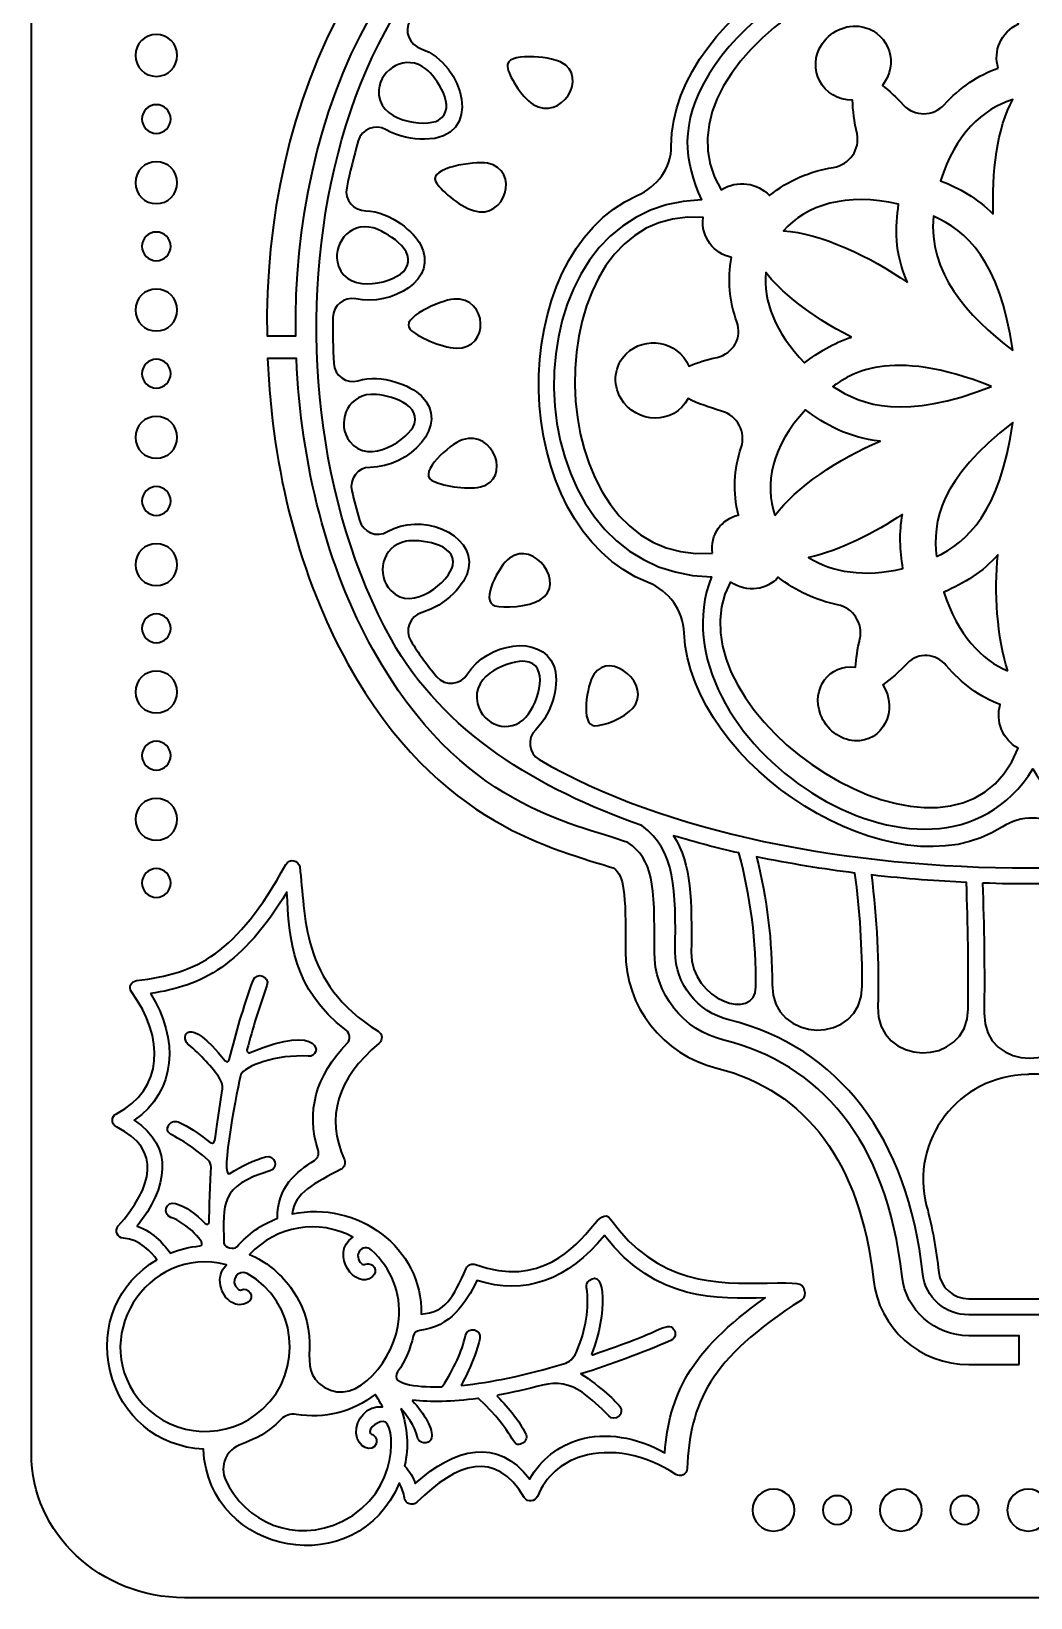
# Model space of a CAD drawing. Header units: inches. Extents: x 15.06 to 21.06, y -13.03 to -8.53.
# Drawn here: x 15.056 to 16.787, y -13.028 to -10.314 of the extents above; entities that cross this region are included whole.
import ezdxf

# ---------------------------------------------------------------- set-up
doc = ezdxf.new("R2010")
doc.units = ezdxf.units.IN
doc.header["$MEASUREMENT"] = 0
doc.layers.add('_U+0421_U+043B_U+043E_U+0439 1', color=7, linetype='Continuous')

# ---------------------------------------------------------------- blocks, each defined once
blk = doc.blocks.new('block 6')
at = {"layer": '_U+0421_U+043B_U+043E_U+0439 1', "color": 7, "lineweight": 35, "true_color": 0xffffff}
for points, knots in [([(15.1922, -12.6351), (15.2111, -12.7136), (15.2742, -12.7663), (15.3535, -12.7706), (15.3632, -12.9563), (15.6207, -13.0025), (15.6928, -12.8294), (15.6977, -12.8377), (15.7008, -12.8462), (15.7018, -12.8549), (15.7031, -12.8654), (15.716, -12.8698), (15.7235, -12.8624), (15.7919, -12.794), (15.8598, -12.7701), (15.9094, -12.854), (15.9155, -12.8638), (15.9283, -12.8614), (15.9321, -12.8525), (15.9468, -12.8178), (15.9735, -12.7937), (16.0093, -12.7829), (16.0585, -12.7679), (16.1193, -12.7797), (16.1718, -12.8142), (16.1718, -12.8142), (16.1718, -12.8142), (16.1718, -12.8142), (16.18, -12.8196), (16.191, -12.814), (16.1915, -12.8042), (16.1968, -12.691), (16.2288, -12.6148), (16.3895, -12.5121), (16.3951, -12.5086), (16.396, -12.5009), (16.3945, -12.4949), (16.391, -12.481), (16.3848, -12.482), (16.3299, -12.4828), (16.2452, -12.4843), (16.1396, -12.486), (16.0587, -12.3717), (16.0498, -12.3583), (16.0381, -12.3718), (16.0277, -12.3842), (15.9984, -12.4191), (15.9373, -12.4917), (15.8249, -12.4505), (15.8186, -12.4482), (15.8116, -12.4511), (15.8088, -12.4572), (15.7859, -12.5083), (15.7726, -12.534), (15.731, -12.5364), (15.7337, -12.4216), (15.6196, -12.3386), (15.5075, -12.3629), (15.5104, -12.3268), (15.5471, -12.3091), (15.5921, -12.2853), (15.598, -12.2822), (15.6005, -12.275), (15.5978, -12.2689), (15.5651, -12.1951), (15.5848, -12.129), (15.658, -12.0671), (15.6647, -12.0614), (15.6637, -12.051), (15.6564, -12.0465), (15.52, -11.9624), (15.5314, -11.843), (15.5204, -11.7617), (15.5187, -11.7495), (15.5024, -11.7466), (15.4965, -11.7573), (15.4111, -11.9124), (15.3424, -11.9468), (15.2379, -11.9585), (15.2334, -11.959), (15.2295, -11.962), (15.2276, -11.9662), (15.2261, -11.9698), (15.2265, -11.9741), (15.2288, -11.9783), (15.2875, -12.0565), (15.2846, -12.1481), (15.2029, -12.1892), (15.1936, -12.1939), (15.1936, -12.2073), (15.2029, -12.212), (15.283, -12.2523), (15.2655, -12.3161), (15.2062, -12.3838), (15.1993, -12.3917), (15.2043, -12.4044), (15.2151, -12.405), (15.2436, -12.4066), (15.2643, -12.43), (15.2732, -12.4423), (15.2052, -12.4824), (15.1734, -12.5574), (15.1922, -12.6351)], [0, 0, 0, 0, 1, 1, 1, 2, 2, 2, 3, 3, 3, 4, 4, 4, 5, 5, 5, 6, 6, 6, 7, 7, 7, 8, 8, 8, 9, 9, 9, 10, 10, 10, 11, 11, 11, 12, 12, 12, 13, 13, 13, 14, 14, 14, 15, 15, 15, 16, 16, 16, 17, 17, 17, 18, 18, 18, 19, 19, 19, 20, 20, 20, 21, 21, 21, 22, 22, 22, 23, 23, 23, 24, 24, 24, 25, 25, 25, 26, 26, 26, 27, 27, 27, 28, 28, 28, 29, 29, 29, 30, 30, 30, 31, 31, 31, 32, 32, 32, 33, 33, 33, 34, 34, 34, 34]), ([(15.2618, -11.9811), (15.3517, -11.9676), (15.4208, -11.9322), (15.4983, -11.8052), (15.5023, -11.8874), (15.5074, -11.973), (15.6009, -12.0446), (15.6078, -12.0499), (15.6091, -12.0605), (15.6027, -12.0671), (15.5481, -12.1238), (15.5311, -12.1862), (15.5522, -12.2526), (15.5544, -12.2594), (15.5518, -12.2668), (15.5458, -12.2704), (15.5152, -12.289), (15.4805, -12.3171), (15.4821, -12.3704), (15.4546, -12.3808), (15.4309, -12.3975), (15.4115, -12.42), (15.4075, -12.4246), (15.3895, -12.4221), (15.3892, -12.4133), (15.3872, -12.345), (15.3831, -12.314), (15.4687, -12.2884), (15.4845, -12.2837), (15.4778, -12.2592), (15.4614, -12.264), (15.4408, -12.2701), (15.4204, -12.2796), (15.3992, -12.293), (15.3806, -12.305), (15.4145, -12.1353), (15.4186, -12.1216), (15.4228, -12.1076), (15.4816, -12.0853), (15.5348, -12.0898), (15.5614, -12.0915), (15.5602, -12.0293), (15.4348, -12.0833), (15.4325, -12.0843), (15.4308, -12.0831), (15.4303, -12.0827), (15.4298, -12.0822), (15.4285, -12.0809), (15.4291, -12.0787), (15.4388, -12.0415), (15.4505, -12.0039), (15.4636, -11.967), (15.4692, -11.9514), (15.4454, -11.9423), (15.4396, -11.9584), (15.423, -12.0049), (15.4096, -12.0499), (15.3984, -12.0961), (15.3976, -12.0995), (15.3932, -12.1004), (15.3911, -12.0976), (15.3258, -12.0142), (15.3129, -12.0568), (15.3268, -12.0686), (15.35, -12.088), (15.3686, -12.1082), (15.3821, -12.1287), (15.3861, -12.1347), (15.3873, -12.1421), (15.3861, -12.1491), (15.3635, -12.2848), (15.3901, -12.2389), (15.3097, -12.2036), (15.3032, -12.2008), (15.2957, -12.2037), (15.2929, -12.2101), (15.2845, -12.2293), (15.3081, -12.221), (15.3616, -12.2696), (15.3651, -12.2727), (15.367, -12.2772), (15.3668, -12.2819), (15.366, -12.3024), (15.3637, -12.3602), (15.3635, -12.3771), (15.3635, -12.3807), (15.3591, -12.3823), (15.3567, -12.3796), (15.341, -12.3625), (15.3232, -12.3504), (15.305, -12.3447), (15.2891, -12.3396), (15.2812, -12.3639), (15.2974, -12.369), (15.3222, -12.3768), (15.3638, -12.4169), (15.3475, -12.4184), (15.3298, -12.4199), (15.3126, -12.4241), (15.2963, -12.4308), (15.2882, -12.419), (15.2684, -12.3945), (15.2391, -12.3841), (15.291, -12.3176), (15.3043, -12.2475), (15.2339, -12.2005), (15.3068, -12.1506), (15.3116, -12.0594), (15.2618, -11.9811)], [0, 0, 0, 0, 1, 1, 1, 2, 2, 2, 3, 3, 3, 4, 4, 4, 5, 5, 5, 6, 6, 6, 7, 7, 7, 8, 8, 8, 9, 9, 9, 10, 10, 10, 11, 11, 11, 12, 12, 12, 13, 13, 13, 14, 14, 14, 15, 15, 15, 16, 16, 16, 17, 17, 17, 18, 18, 18, 19, 19, 19, 20, 20, 20, 21, 21, 21, 22, 22, 22, 23, 23, 23, 24, 24, 24, 25, 25, 25, 26, 26, 26, 27, 27, 27, 28, 28, 28, 29, 29, 29, 30, 30, 30, 31, 31, 31, 32, 32, 32, 33, 33, 33, 34, 34, 34, 35, 35, 35, 36, 36, 36, 36]), ([(15.6447, -12.4256), (15.6794, -12.4573), (15.6963, -12.4998), (15.6922, -12.5454), (15.6861, -12.6128), (15.62, -12.6986), (15.563, -12.6631), (15.508, -12.6289), (15.5685, -12.5774), (15.5045, -12.4899), (15.4852, -12.4639), (15.4615, -12.4452), (15.4337, -12.433), (15.48, -12.3834), (15.5529, -12.3712), (15.6126, -12.4029), (15.5707, -12.4326), (15.6176, -12.4965), (15.6466, -12.4715), (15.6515, -12.4673), (15.6527, -12.4611), (15.6497, -12.4557), (15.6462, -12.4496), (15.6385, -12.4475), (15.6324, -12.4508), (15.6313, -12.4515), (15.6296, -12.4504), (15.6287, -12.4497), (15.6108, -12.4358), (15.6291, -12.4114), (15.6447, -12.4256)], [0, 0, 0, 0, 1, 1, 1, 2, 2, 2, 3, 3, 3, 4, 4, 4, 5, 5, 5, 6, 6, 6, 7, 7, 7, 8, 8, 8, 9, 9, 9, 10, 10, 10, 10]), ([(15.6957, -12.7003), (15.7055, -12.7117), (15.7194, -12.7289), (15.7244, -12.7499), (15.726, -12.7568), (15.7329, -12.761), (15.7397, -12.7594), (15.7442, -12.7583), (15.7473, -12.7554), (15.7486, -12.751), (15.753, -12.7367), (15.7355, -12.7078), (15.7159, -12.6866), (15.7159, -12.6866), (15.7164, -12.6853), (15.7164, -12.6853), (15.7468, -12.6895), (15.7846, -12.6886), (15.8289, -12.6825), (15.8293, -12.6825), (15.8298, -12.6825), (15.8301, -12.6828), (15.8963, -12.7432), (15.8859, -12.7708), (15.9061, -12.7602), (15.9126, -12.7569), (15.9149, -12.7495), (15.9116, -12.7431), (15.9006, -12.7219), (15.8847, -12.701), (15.8629, -12.679), (15.8625, -12.6787), (15.8624, -12.6782), (15.8626, -12.6778), (15.8627, -12.6774), (15.863, -12.677), (15.8637, -12.6768), (15.888, -12.6724), (15.9141, -12.6665), (15.9411, -12.6595), (15.9649, -12.6532), (15.9898, -12.6578), (16.0095, -12.672), (16.0249, -12.6832), (16.0405, -12.6969), (16.0556, -12.7128), (16.0666, -12.7243), (16.0844, -12.7092), (16.0751, -12.6965), (16.0701, -12.6897), (16.0409, -12.661), (16.0076, -12.6402), (16.0596, -12.6239), (16.1132, -12.6039), (16.1634, -12.5821), (16.1709, -12.5789), (16.1734, -12.5695), (16.1686, -12.5629), (16.1624, -12.5545), (16.1559, -12.5572), (16.1367, -12.5656), (16.1195, -12.5731), (16.0874, -12.587), (16.028, -12.6068), (16.0272, -12.607), (16.0267, -12.6066), (16.0265, -12.6064), (16.0261, -12.606), (16.026, -12.6055), (16.0262, -12.605), (16.0535, -12.5366), (16.0509, -12.455), (16.0216, -12.4784), (16.0181, -12.4812), (16.0165, -12.4855), (16.0172, -12.4901), (16.0226, -12.526), (16.0167, -12.5631), (15.9992, -12.6036), (15.9952, -12.6129), (15.9873, -12.6199), (15.9776, -12.6227), (15.9123, -12.6421), (15.8513, -12.655), (15.8013, -12.66), (15.8006, -12.66), (15.8003, -12.6597), (15.8, -12.6594), (15.8, -12.6594), (15.8235, -12.6186), (15.8325, -12.5791), (15.8363, -12.5629), (15.8115, -12.5568), (15.8077, -12.5734), (15.8012, -12.6016), (15.7882, -12.6304), (15.7678, -12.6615), (15.7675, -12.662), (15.7669, -12.6623), (15.7663, -12.6623), (15.7365, -12.6632), (15.673, -12.6609), (15.6901, -12.6364), (15.703, -12.6178), (15.7121, -12.597), (15.7171, -12.5746), (15.7183, -12.5693), (15.7227, -12.5654), (15.7283, -12.5648), (15.7813, -12.5588), (15.8082, -12.5183), (15.8272, -12.4782), (15.9106, -12.5044), (15.9848, -12.4782), (16.0481, -12.4002), (16.1386, -12.5164), (16.2442, -12.5094), (16.3269, -12.5085), (16.194, -12.6012), (16.1608, -12.6784), (16.1527, -12.7768), (16.1027, -12.749), (16.0506, -12.7408), (16.0051, -12.7538), (15.9685, -12.7643), (15.9387, -12.7878), (15.9188, -12.8222), (15.8634, -12.7491), (15.7893, -12.768), (15.7206, -12.8299), (15.7174, -12.8196), (15.7108, -12.8092), (15.7021, -12.7994), (15.7096, -12.7666), (15.7074, -12.7322), (15.6957, -12.7003)], [0, 0, 0, 0, 1, 1, 1, 2, 2, 2, 3, 3, 3, 4, 4, 4, 5, 5, 5, 6, 6, 6, 7, 7, 7, 8, 8, 8, 9, 9, 9, 10, 10, 10, 11, 11, 11, 12, 12, 12, 13, 13, 13, 14, 14, 14, 15, 15, 15, 16, 16, 16, 17, 17, 17, 18, 18, 18, 19, 19, 19, 20, 20, 20, 21, 21, 21, 22, 22, 22, 23, 23, 23, 24, 24, 24, 25, 25, 25, 26, 26, 26, 27, 27, 27, 28, 28, 28, 29, 29, 29, 30, 30, 30, 31, 31, 31, 32, 32, 32, 33, 33, 33, 34, 34, 34, 35, 35, 35, 36, 36, 36, 37, 37, 37, 38, 38, 38, 39, 39, 39, 40, 40, 40, 41, 41, 41, 42, 42, 42, 43, 43, 43, 44, 44, 44, 45, 45, 45, 45]), ([(15.4561, -12.7011), (15.3966, -12.7558), (15.3037, -12.752), (15.2489, -12.6925), (15.1488, -12.5837), (15.2557, -12.4142), (15.3937, -12.4513), (15.3729, -12.471), (15.3831, -12.5044), (15.4025, -12.516), (15.4114, -12.5213), (15.4212, -12.5215), (15.43, -12.5166), (15.4444, -12.5084), (15.4322, -12.4866), (15.4177, -12.4947), (15.4167, -12.4953), (15.415, -12.4943), (15.4142, -12.4936), (15.3969, -12.4802), (15.4142, -12.4573), (15.4297, -12.4662), (15.5158, -12.5152), (15.5288, -12.6342), (15.4561, -12.7011)], [0, 0, 0, 0, 1, 1, 1, 2, 2, 2, 3, 3, 3, 4, 4, 4, 5, 5, 5, 6, 6, 6, 7, 7, 7, 8, 8, 8, 8]), ([(15.5944, -12.8955), (15.5122, -12.9361), (15.4248, -12.8959), (15.392, -12.8237), (15.3867, -12.8121), (15.3866, -12.7986), (15.3918, -12.7868), (15.407, -12.7521), (15.4384, -12.7694), (15.488, -12.7189), (15.4948, -12.7119), (15.5046, -12.7087), (15.5143, -12.7103), (15.5629, -12.7184), (15.6125, -12.7059), (15.6512, -12.6757), (15.656, -12.6826), (15.6602, -12.6898), (15.6638, -12.6973), (15.6376, -12.6939), (15.6169, -12.7183), (15.6182, -12.7426), (15.6196, -12.768), (15.647, -12.7776), (15.6529, -12.761), (15.6552, -12.7544), (15.6517, -12.7471), (15.6452, -12.7448), (15.6341, -12.7408), (15.6524, -12.7223), (15.6649, -12.7223), (15.6865, -12.7223), (15.6969, -12.8449), (15.5944, -12.8955)], [0, 0, 0, 0, 1, 1, 1, 2, 2, 2, 3, 3, 3, 4, 4, 4, 5, 5, 5, 6, 6, 6, 7, 7, 7, 8, 8, 8, 9, 9, 9, 10, 10, 10, 11, 11, 11, 11])]:
    blk.add_open_spline(points, degree=3, knots=knots, dxfattribs=at)
blk = doc.blocks.new('block 5')
at = {"layer": '_U+0421_U+043B_U+043E_U+0439 1'}
blk.add_blockref('block 6', (0, 0), dxfattribs=at)
blk = doc.blocks.new('block 8')
at = {"layer": '_U+0421_U+043B_U+043E_U+0439 1', "color": 7, "lineweight": 35, "true_color": 0xffffff}
for points in [[(16.3048, -12.876), (16.3048, -12.8559), (16.3211, -12.8397), (16.3411, -12.8397), (16.3612, -12.8397), (16.3775, -12.8559), (16.3775, -12.876), (16.3775, -12.896), (16.3612, -12.9123), (16.3411, -12.9123), (16.3211, -12.9123), (16.3048, -12.896), (16.3048, -12.876)], [(16.4265, -12.876), (16.4265, -12.8622), (16.4377, -12.8511), (16.4515, -12.8511), (16.4652, -12.8511), (16.4764, -12.8622), (16.4764, -12.876), (16.4764, -12.8897), (16.4652, -12.9009), (16.4515, -12.9009), (16.4377, -12.9009), (16.4265, -12.8897), (16.4265, -12.876)], [(16.5254, -12.876), (16.5254, -12.8559), (16.5417, -12.8397), (16.5618, -12.8397), (16.5818, -12.8397), (16.5981, -12.8559), (16.5981, -12.876), (16.5981, -12.896), (16.5818, -12.9123), (16.5618, -12.9123), (16.5417, -12.9123), (16.5254, -12.896), (16.5254, -12.876)], [(16.6471, -12.876), (16.6471, -12.8622), (16.6583, -12.8511), (16.6721, -12.8511), (16.6858, -12.8511), (16.697, -12.8622), (16.697, -12.876), (16.697, -12.8897), (16.6858, -12.9009), (16.6721, -12.9009), (16.6583, -12.9009), (16.6471, -12.8897), (16.6471, -12.876)], [(16.746, -12.876), (16.746, -12.8559), (16.7623, -12.8397), (16.7824, -12.8397), (16.8024, -12.8397), (16.8187, -12.8559), (16.8187, -12.876), (16.8187, -12.896), (16.8024, -12.9123), (16.7824, -12.9123), (16.7623, -12.9123), (16.746, -12.896), (16.746, -12.876)], [(16.8678, -12.876), (16.8678, -12.8622), (16.8789, -12.8511), (16.8927, -12.8511), (16.9064, -12.8511), (16.9176, -12.8622), (16.9176, -12.876), (16.9176, -12.8897), (16.9064, -12.9009), (16.8927, -12.9009), (16.8789, -12.9009), (16.8678, -12.8897), (16.8678, -12.876)], [(16.9667, -12.876), (16.9667, -12.8559), (16.9829, -12.8397), (17.003, -12.8397), (17.023, -12.8397), (17.0393, -12.8559), (17.0393, -12.876), (17.0393, -12.896), (17.023, -12.9123), (17.003, -12.9123), (16.9829, -12.9123), (16.9667, -12.896), (16.9667, -12.876)], [(17.0884, -12.876), (17.0884, -12.8622), (17.0995, -12.8511), (17.1133, -12.8511), (17.127, -12.8511), (17.1382, -12.8622), (17.1382, -12.876), (17.1382, -12.8897), (17.127, -12.9009), (17.1133, -12.9009), (17.0995, -12.9009), (17.0884, -12.8897), (17.0884, -12.876)], [(17.1873, -12.876), (17.1873, -12.8559), (17.2035, -12.8397), (17.2236, -12.8397), (17.2436, -12.8397), (17.2599, -12.8559), (17.2599, -12.876), (17.2599, -12.896), (17.2436, -12.9123), (17.2236, -12.9123), (17.2035, -12.9123), (17.1873, -12.896), (17.1873, -12.876)]]:
    blk.add_open_spline(points, degree=3, knots=[0, 0, 0, 0, 1, 1, 1, 2, 2, 2, 3, 3, 3, 4, 4, 4, 4], dxfattribs=at)

msp = doc.modelspace()

# ---------------------------------------------------------------- linework, layer by layer
at = {"layer": '_U+0421_U+043B_U+043E_U+0439 1', "color": 240, "lineweight": 35, "true_color": 0xed1c24}
for points, knots in [([(20.7901, -8.5278), (20.7901, -8.5278), (15.3208, -8.5278), (15.3208, -8.5278), (15.1743, -8.5278), (15.0556, -8.6393), (15.0556, -8.7769), (15.0556, -8.7769), (15.0556, -12.7785), (15.0556, -12.7785), (15.0556, -12.9161), (15.1743, -13.0278), (15.3208, -13.0278), (15.3208, -13.0278), (20.7901, -13.0278), (20.7901, -13.0278), (20.9367, -13.0278), (21.0556, -12.9161), (21.0556, -12.7785), (21.0556, -12.7785), (21.0556, -8.7769), (21.0556, -8.7769), (21.0556, -8.6393), (20.9367, -8.5278), (20.7901, -8.5278)], [0, 0, 0, 0, 1, 1, 1, 2, 2, 2, 3, 3, 3, 4, 4, 4, 5, 5, 5, 6, 6, 6, 7, 7, 7, 8, 8, 8, 8]), ([(16.0475, -9.9243), (16.0896, -9.9166), (16.0837, -9.8529), (16.0837, -9.82), (16.0837, -9.7172), (16.1537, -9.6265), (16.2539, -9.5994), (16.4838, -9.5363), (16.4993, -9.3613), (16.5159, -9.1761), (16.5303, -9.0123), (16.547, -8.8269), (16.7668, -8.8119), (16.7668, -8.8119), (16.7668, -8.862), (16.7668, -8.862), (16.3942, -8.8916), (16.7613, -9.5122), (16.267, -9.6476), (16.1888, -9.6688), (16.1337, -9.7388), (16.1337, -9.82), (16.1337, -9.848), (16.1439, -9.9576), (16.0566, -9.9734), (15.6806, -10.0416), (15.5057, -10.464), (15.5139, -10.8413), (15.5139, -10.8413), (15.4639, -10.8413), (15.4639, -10.8413), (15.4554, -10.4453), (15.642, -9.9979), (16.0475, -9.9243)], [0, 0, 0, 0, 1, 1, 1, 2, 2, 2, 3, 3, 3, 4, 4, 4, 5, 5, 5, 6, 6, 6, 7, 7, 7, 8, 8, 8, 9, 9, 9, 10, 10, 10, 11, 11, 11, 11]), ([(16.7303, -10.3775), (16.6955, -10.3897), (16.6637, -10.4116), (16.6368, -10.441), (16.6177, -10.462), (16.5854, -10.4618), (16.5663, -10.4416), (16.5542, -10.4287), (16.5415, -10.4165), (16.5297, -10.4076), (16.5594, -10.3703), (16.5418, -10.3191), (16.499, -10.3071), (16.4723, -10.2996), (16.4421, -10.3113), (16.4259, -10.335), (16.3964, -10.3779), (16.4255, -10.434), (16.4781, -10.433), (16.4783, -10.4503), (16.4813, -10.4712), (16.4858, -10.4916), (16.4917, -10.5185), (16.473, -10.5448), (16.4448, -10.5496), (16.4041, -10.5565), (16.3661, -10.5722), (16.3342, -10.5985), (16.3132, -10.5763), (16.2791, -10.5708), (16.2504, -10.5885), (16.1065, -10.3552), (16.6559, -10.0391), (16.7657, -10.3012), (16.7343, -10.3154), (16.7216, -10.3486), (16.7303, -10.3775)], [0, 0, 0, 0, 1, 1, 1, 2, 2, 2, 3, 3, 3, 4, 4, 4, 5, 5, 5, 6, 6, 6, 7, 7, 7, 8, 8, 8, 9, 9, 9, 10, 10, 10, 11, 11, 11, 12, 12, 12, 12]), ([(15.9248, -10.4405), (15.9038, -10.4267), (15.8818, -10.3902), (15.8801, -10.375), (15.8772, -10.3499), (15.9524, -10.3571), (15.973, -10.3672), (16.0227, -10.3925), (15.9726, -10.4711), (15.9248, -10.4405)], [0, 0, 0, 0, 1, 1, 1, 2, 2, 2, 3, 3, 3, 3]), ([(16.7219, -10.6307), (16.6937, -10.6023), (16.6625, -10.5859), (16.6304, -10.5727), (16.6554, -10.4937), (16.7038, -10.4471), (16.7557, -10.4323), (16.7285, -10.4784), (16.7189, -10.5622), (16.7219, -10.6307)], [0, 0, 0, 0, 1, 1, 1, 2, 2, 2, 3, 3, 3, 3]), ([(15.8455, -10.5425), (15.9027, -10.5538), (15.8778, -10.6416), (15.8212, -10.6246), (15.7962, -10.6167), (15.7625, -10.5877), (15.7558, -10.5738), (15.7445, -10.5507), (15.8219, -10.5382), (15.8455, -10.5425)], [0, 0, 0, 0, 1, 1, 1, 2, 2, 2, 3, 3, 3, 3]), ([(16.2353, -11.2183), (15.9214, -11.2413), (15.9192, -10.6104), (16.2191, -10.6367), (16.2148, -10.6714), (16.2383, -10.6987), (16.2686, -10.7058), (16.2608, -10.7436), (16.2649, -10.7814), (16.2777, -10.8174), (16.2873, -10.8444), (16.2716, -10.8721), (16.2433, -10.8788), (16.2257, -10.8829), (16.2086, -10.8879), (16.1946, -10.8938), (16.1749, -10.8502), (16.1186, -10.8407), (16.0859, -10.8727), (16.0656, -10.8926), (16.0618, -10.9244), (16.0766, -10.9495), (16.1033, -10.9949), (16.1693, -10.9959), (16.1933, -10.9503), (16.2095, -10.9585), (16.2303, -10.9658), (16.2511, -10.9718), (16.2787, -10.9797), (16.2939, -11.0084), (16.2853, -11.0347), (16.2728, -11.0727), (16.2702, -11.1125), (16.2803, -11.1521), (16.2508, -11.1592), (16.231, -11.1856), (16.2353, -11.2183)], [0, 0, 0, 0, 1, 1, 1, 2, 2, 2, 3, 3, 3, 4, 4, 4, 5, 5, 5, 6, 6, 6, 7, 7, 7, 8, 8, 8, 9, 9, 9, 10, 10, 10, 11, 11, 11, 12, 12, 12, 12]), ([(16.5734, -10.7493), (16.5105, -10.7049), (16.4211, -10.6627), (16.3585, -10.6597), (16.3969, -10.6151), (16.4674, -10.5923), (16.5579, -10.6133), (16.5522, -10.6527), (16.5501, -10.6967), (16.5734, -10.7493)], [0, 0, 0, 0, 1, 1, 1, 2, 2, 2, 3, 3, 3, 3]), ([(16.7555, -10.8667), (16.6764, -10.8061), (16.6086, -10.7317), (16.6181, -10.634), (16.675, -10.6601), (16.7329, -10.7092), (16.7555, -10.8667)], [0, 0, 0, 0, 1, 1, 1, 2, 2, 2, 2]), ([(16.4762, -10.8438), (16.4442, -10.8542), (16.4185, -10.8703), (16.3948, -10.8881), (16.3434, -10.8358), (16.3232, -10.78), (16.3279, -10.7319), (16.3512, -10.762), (16.4009, -10.8054), (16.4762, -10.8438)], [0, 0, 0, 0, 1, 1, 1, 2, 2, 2, 3, 3, 3, 3]), ([(15.7875, -10.7779), (15.8465, -10.7741), (15.8507, -10.8648), (15.7914, -10.8628), (15.765, -10.8615), (15.723, -10.8422), (15.7118, -10.8305), (15.693, -10.8113), (15.7632, -10.7798), (15.7875, -10.7779)], [0, 0, 0, 0, 1, 1, 1, 2, 2, 2, 3, 3, 3, 3]), ([(16.7668, -12.624), (16.7668, -12.624), (16.6796, -12.624), (16.6796, -12.624), (16.5946, -12.624), (16.5235, -12.5608), (16.5141, -12.4769), (16.4923, -12.2758), (16.3987, -12.1491), (16.2431, -12.1104), (16.1492, -12.087), (16.0841, -12.004), (16.0848, -11.9084), (16.0856, -11.8004), (16.0817, -11.7784), (16.065, -11.7641), (15.966, -11.7305), (15.7618, -11.6936), (15.6039, -11.4097), (15.521, -11.2605), (15.4724, -11.0745), (15.4649, -10.8807), (15.4649, -10.8807), (15.5149, -10.8807), (15.5149, -10.8807), (15.5224, -11.0662), (15.5687, -11.2436), (15.6475, -11.3854), (15.7992, -11.6579), (15.992, -11.6848), (16.0889, -11.7195), (16.1325, -11.7504), (16.1357, -11.7877), (16.1348, -11.9088), (16.1342, -11.9818), (16.1846, -12.0443), (16.2552, -12.0618), (16.4187, -12.1026), (16.538, -12.2323), (16.5638, -12.4713), (16.5703, -12.5298), (16.6205, -12.574), (16.6796, -12.574), (16.6796, -12.574), (16.7668, -12.574), (16.7668, -12.574), (16.7668, -12.574), (16.7668, -12.624), (16.7668, -12.624)], [0, 0, 0, 0, 1, 1, 1, 2, 2, 2, 3, 3, 3, 4, 4, 4, 5, 5, 5, 6, 6, 6, 7, 7, 7, 8, 8, 8, 9, 9, 9, 10, 10, 10, 11, 11, 11, 12, 12, 12, 13, 13, 13, 14, 14, 14, 15, 15, 15, 16, 16, 16, 16]), ([(16.719, -10.9291), (16.5682, -10.9884), (16.4949, -10.9632), (16.4441, -10.929), (16.4719, -10.9096), (16.5405, -10.8583), (16.719, -10.9291)], [0, 0, 0, 0, 1, 1, 1, 2, 2, 2, 2]), ([(16.3436, -11.1526), (16.3248, -11.0994), (16.3379, -11.0322), (16.3964, -10.9698), (16.4308, -10.995), (16.4693, -11.0179), (16.5261, -11.0241), (16.4537, -11.0539), (16.3795, -11.1047), (16.3436, -11.1526)], [0, 0, 0, 0, 1, 1, 1, 2, 2, 2, 3, 3, 3, 3]), ([(15.8021, -11.0217), (15.8562, -11.0031), (15.8888, -11.0902), (15.8333, -11.1033), (15.8086, -11.1088), (15.7636, -11.1005), (15.7493, -11.092), (15.7253, -11.078), (15.7798, -11.0297), (15.8021, -11.0217)], [0, 0, 0, 0, 1, 1, 1, 2, 2, 2, 3, 3, 3, 3]), ([(16.6232, -11.224), (16.6166, -11.1631), (16.6283, -11.0893), (16.7559, -10.9914), (16.7332, -11.1488), (16.6765, -11.1986), (16.6232, -11.224)], [0, 0, 0, 0, 1, 1, 1, 2, 2, 2, 2]), ([(16.5646, -11.1504), (16.5585, -11.1821), (16.5601, -11.2128), (16.5653, -11.2446), (16.4983, -11.2608), (16.4424, -11.251), (16.402, -11.2254), (16.4563, -11.2139), (16.5178, -11.1822), (16.5646, -11.1504)], [0, 0, 0, 0, 1, 1, 1, 2, 2, 2, 3, 3, 3, 3]), ([(15.8837, -11.2266), (15.9273, -11.1945), (15.9832, -11.2719), (15.9371, -11.299), (15.9165, -11.3107), (15.8738, -11.314), (15.8583, -11.3093), (15.8325, -11.3015), (15.8658, -11.24), (15.8837, -11.2266)], [0, 0, 0, 0, 1, 1, 1, 2, 2, 2, 3, 3, 3, 3]), ([(16.7472, -11.4221), (16.7018, -11.4042), (16.6599, -11.3589), (16.6362, -11.2855), (16.6722, -11.27), (16.7031, -11.2508), (16.7296, -11.2212), (16.7233, -11.2841), (16.7279, -11.3638), (16.7472, -11.4221)], [0, 0, 0, 0, 1, 1, 1, 2, 2, 2, 3, 3, 3, 3]), ([(16.2664, -11.2677), (16.2962, -11.2878), (16.3302, -11.2815), (16.3493, -11.2595), (16.3798, -11.2844), (16.4152, -11.2998), (16.452, -11.3073), (16.4791, -11.3128), (16.4969, -11.3402), (16.4908, -11.3667), (16.4868, -11.3837), (16.4839, -11.4008), (16.4832, -11.4157), (16.437, -11.4098), (16.4062, -11.4533), (16.4226, -11.4974), (16.4322, -11.5233), (16.456, -11.5416), (16.4814, -11.5431), (16.53, -11.546), (16.5587, -11.4906), (16.5304, -11.4461), (16.5441, -11.4367), (16.5592, -11.4229), (16.5733, -11.4084), (16.5918, -11.3895), (16.6226, -11.3914), (16.6404, -11.4125), (16.6673, -11.4441), (16.699, -11.4677), (16.7336, -11.4805), (16.7257, -11.5096), (16.7377, -11.541), (16.7648, -11.5557), (16.6585, -11.8311), (16.1473, -11.494), (16.2664, -11.2677)], [0, 0, 0, 0, 1, 1, 1, 2, 2, 2, 3, 3, 3, 4, 4, 4, 5, 5, 5, 6, 6, 6, 7, 7, 7, 8, 8, 8, 9, 9, 9, 10, 10, 10, 11, 11, 11, 12, 12, 12, 12]), ([(16.0977, -11.4864), (16.0826, -11.5035), (16.046, -11.518), (16.0311, -11.5173), (16.0063, -11.5161), (16.0178, -11.446), (16.0299, -11.4281), (16.0598, -11.385), (16.1316, -11.4473), (16.0977, -11.4864)], [0, 0, 0, 0, 1, 1, 1, 2, 2, 2, 3, 3, 3, 3])]:
    msp.add_open_spline(points, degree=3, knots=knots, dxfattribs=at)
at = {"layer": '_U+0421_U+043B_U+043E_U+0439 1', "color": 7, "lineweight": 35, "true_color": 0xffffff}
for points, knots in [([(17.5116, -10.0093), (17.5116, -10.0093), (17.5116, -10.0093), (17.5116, -10.0093), (17.4399, -9.9958), (17.405, -9.9394), (17.405, -9.8367), (17.405, -9.7639), (17.357, -9.7001), (17.2855, -9.678), (16.7965, -9.5263), (17.1139, -8.908), (16.8047, -8.897), (16.8047, -8.897), (16.7684, -8.898), (16.7684, -8.898), (16.4485, -8.9249), (16.7907, -9.5414), (16.2765, -9.6823), (16.2162, -9.6987), (16.1682, -9.753), (16.17, -9.8272), (16.1726, -9.9359), (16.1376, -9.9953), (16.0631, -10.0088), (15.5445, -10.1029), (15.423, -10.9071), (15.6792, -11.3677), (15.7683, -11.5277), (15.934, -11.6277), (16.1131, -11.6899), (16.1722, -11.7341), (16.1718, -11.8004), (16.1709, -11.909), (16.1705, -11.9645), (16.2088, -12.0129), (16.264, -12.0266), (16.455, -12.0743), (16.5742, -12.2307), (16.5997, -12.4672), (16.6042, -12.5074), (16.6386, -12.5377), (16.6797, -12.5377), (16.6797, -12.5377), (16.8951, -12.5377), (16.8951, -12.5377), (16.9364, -12.5377), (16.9708, -12.5073), (16.975, -12.467), (17.0008, -12.2295), (17.1204, -12.073), (17.3119, -12.0263), (17.3667, -12.0129), (17.405, -11.965), (17.405, -11.9098), (17.405, -11.8236), (17.3923, -11.728), (17.477, -11.6806), (17.477, -11.6806), (17.4769, -11.6804), (17.4769, -11.6804), (17.6459, -11.6217), (17.8017, -11.5318), (17.8843, -11.3943), (18.1355, -10.9757), (18.0663, -10.148), (17.5116, -10.0093)], [0, 0, 0, 0, 1, 1, 1, 2, 2, 2, 3, 3, 3, 4, 4, 4, 5, 5, 5, 6, 6, 6, 7, 7, 7, 8, 8, 8, 9, 9, 9, 10, 10, 10, 11, 11, 11, 12, 12, 12, 13, 13, 13, 14, 14, 14, 15, 15, 15, 16, 16, 16, 17, 17, 17, 18, 18, 18, 19, 19, 19, 20, 20, 20, 21, 21, 21, 22, 22, 22, 22]), ([(17.9499, -10.9315), (17.8913, -10.9131), (17.8091, -10.9554), (17.8267, -11.0139), (17.8386, -11.0535), (17.8983, -11.0822), (17.929, -11.082), (17.9508, -11.0819), (17.9679, -11.1009), (17.9628, -11.1221), (17.9586, -11.1395), (17.954, -11.1568), (17.9489, -11.1738), (17.9428, -11.1945), (17.9188, -11.2048), (17.9004, -11.1935), (17.8453, -11.1594), (17.7483, -11.1932), (17.7593, -11.2559), (17.7638, -11.2821), (17.7986, -11.3217), (17.8397, -11.3329), (17.8608, -11.3387), (17.8707, -11.3632), (17.8592, -11.3819), (17.8466, -11.4025), (17.8324, -11.4222), (17.8144, -11.4426), (17.8, -11.4588), (17.7731, -11.4579), (17.7616, -11.4396), (17.7381, -11.4022), (17.6835, -11.3875), (17.6589, -11.3897), (17.5918, -11.3958), (17.5976, -11.4856), (17.6388, -11.5313), (17.6533, -11.5474), (17.65, -11.5727), (17.631, -11.583), (17.1986, -11.8191), (16.3719, -11.8301), (15.9354, -11.5758), (15.9167, -11.565), (15.9138, -11.539), (15.9292, -11.524), (15.9601, -11.4937), (15.9713, -11.4403), (15.9606, -11.4132), (15.9381, -11.3567), (15.8444, -11.3742), (15.8113, -11.4271), (15.7994, -11.4463), (15.7725, -11.4493), (15.7578, -11.4321), (15.7401, -11.4113), (15.7257, -11.391), (15.713, -11.3702), (15.7014, -11.3512), (15.7111, -11.3266), (15.7326, -11.3206), (15.7727, -11.3095), (15.8081, -11.2722), (15.813, -11.244), (15.8237, -11.1825), (15.7277, -11.1469), (15.6724, -11.1808), (15.6541, -11.1921), (15.6301, -11.1815), (15.6241, -11.1609), (15.6193, -11.1441), (15.6148, -11.1271), (15.6107, -11.11), (15.6059, -11.0896), (15.6213, -11.0691), (15.6422, -11.0694), (15.7087, -11.0704), (15.7836, -10.9953), (15.7306, -10.9449), (15.7132, -10.9282), (15.6627, -10.9062), (15.6213, -10.9193), (15.6012, -10.9256), (15.5805, -10.9102), (15.5795, -10.8892), (15.5781, -10.8626), (15.5776, -10.836), (15.578, -10.8095), (15.5783, -10.7888), (15.5974, -10.7731), (15.6175, -10.7774), (15.6796, -10.7909), (15.7623, -10.744), (15.7297, -10.6833), (15.7194, -10.664), (15.6791, -10.6256), (15.635, -10.625), (15.6138, -10.6246), (15.5976, -10.606), (15.6018, -10.5852), (15.6075, -10.5576), (15.6141, -10.5304), (15.6218, -10.5038), (15.6277, -10.4833), (15.6514, -10.4738), (15.6699, -10.4843), (15.6909, -10.4962), (15.7164, -10.501), (15.7365, -10.501), (15.8414, -10.501), (15.8045, -10.3684), (15.7311, -10.3443), (15.7101, -10.3374), (15.7002, -10.3138), (15.7117, -10.2949), (15.7214, -10.2789), (15.7318, -10.2631), (15.7427, -10.248), (15.7559, -10.2298), (15.783, -10.2299), (15.7962, -10.248), (15.8224, -10.2839), (15.8771, -10.3016), (15.9063, -10.293), (15.9615, -10.2769), (15.9559, -10.1964), (15.9172, -10.1539), (15.9013, -10.1365), (15.9072, -10.1088), (15.9291, -10.1001), (16.0024, -10.071), (16.0841, -10.0628), (16.1644, -10.0779), (16.4355, -10.1289), (17.1303, -10.129), (17.4058, -10.0789), (17.4895, -10.0637), (17.5744, -10.0735), (17.6499, -10.1055), (17.6713, -10.1146), (17.6773, -10.1434), (17.6603, -10.1593), (17.6301, -10.1876), (17.622, -10.2387), (17.6263, -10.2613), (17.6395, -10.3322), (17.7411, -10.3117), (17.7777, -10.257), (17.7906, -10.2377), (17.8195, -10.2382), (17.8328, -10.2572), (17.8436, -10.2728), (17.854, -10.289), (17.8636, -10.3054), (17.8745, -10.3241), (17.8658, -10.3493), (17.8448, -10.3549), (17.7814, -10.3721), (17.7419, -10.47), (17.7967, -10.5032), (17.8202, -10.5176), (17.8681, -10.5158), (17.9024, -10.4962), (17.9214, -10.4854), (17.9456, -10.4943), (17.9516, -10.5152), (17.9592, -10.5421), (17.9658, -10.5695), (17.9714, -10.5973), (17.9757, -10.6182), (17.9591, -10.6367), (17.9378, -10.637), (17.8941, -10.6375), (17.8535, -10.6748), (17.8426, -10.6953), (17.8096, -10.7564), (17.8934, -10.8027), (17.9554, -10.7891), (17.9756, -10.7847), (17.9948, -10.8003), (17.9951, -10.821), (17.9955, -10.8481), (17.9951, -10.8751), (17.9938, -10.9021), (17.9927, -10.924), (17.9708, -10.9381), (17.9499, -10.9315)], [0, 0, 0, 0, 1, 1, 1, 2, 2, 2, 3, 3, 3, 4, 4, 4, 5, 5, 5, 6, 6, 6, 7, 7, 7, 8, 8, 8, 9, 9, 9, 10, 10, 10, 11, 11, 11, 12, 12, 12, 13, 13, 13, 14, 14, 14, 15, 15, 15, 16, 16, 16, 17, 17, 17, 18, 18, 18, 19, 19, 19, 20, 20, 20, 21, 21, 21, 22, 22, 22, 23, 23, 23, 24, 24, 24, 25, 25, 25, 26, 26, 26, 27, 27, 27, 28, 28, 28, 29, 29, 29, 30, 30, 30, 31, 31, 31, 32, 32, 32, 33, 33, 33, 34, 34, 34, 35, 35, 35, 36, 36, 36, 37, 37, 37, 38, 38, 38, 39, 39, 39, 40, 40, 40, 41, 41, 41, 42, 42, 42, 43, 43, 43, 44, 44, 44, 45, 45, 45, 46, 46, 46, 47, 47, 47, 48, 48, 48, 49, 49, 49, 50, 50, 50, 51, 51, 51, 52, 52, 52, 53, 53, 53, 54, 54, 54, 55, 55, 55, 56, 56, 56, 57, 57, 57, 58, 58, 58, 59, 59, 59, 60, 60, 60, 61, 61, 61, 62, 62, 62, 62]), ([(17.5648, -11.1487), (17.5092, -11.237), (17.4402, -11.2621), (17.3492, -11.2621), (17.4376, -11.503), (17.1277, -11.7243), (16.9365, -11.6979), (16.8603, -11.6875), (16.8247, -11.6486), (16.7905, -11.5918), (16.6181, -11.8695), (16.1272, -11.5357), (16.2335, -11.2591), (15.8758, -11.2517), (15.8697, -10.6145), (16.2162, -10.6061), (16.1862, -10.5381), (16.1768, -10.4747), (16.2296, -10.3878), (16.334, -10.2163), (16.6583, -10.0623), (16.7941, -10.2823), (16.9351, -10.0699), (17.2697, -10.2286), (17.3658, -10.394), (17.4138, -10.4766), (17.4041, -10.539), (17.3706, -10.609), (17.4559, -10.6129), (17.5198, -10.6373), (17.5709, -10.7226), (17.6425, -10.8422), (17.6398, -11.0294), (17.5648, -11.1487)], [0, 0, 0, 0, 1, 1, 1, 2, 2, 2, 3, 3, 3, 4, 4, 4, 5, 5, 5, 6, 6, 6, 7, 7, 7, 8, 8, 8, 9, 9, 9, 10, 10, 10, 11, 11, 11, 11]), ([(17.4831, -10.6039), (17.4487, -10.588), (17.4246, -10.5546), (17.4262, -10.5168), (17.4361, -10.2782), (17.0442, -10.0662), (16.8469, -10.1869), (16.8158, -10.206), (16.7758, -10.2056), (16.7456, -10.185), (16.5517, -10.0524), (16.1629, -10.2746), (16.1641, -10.5127), (16.1643, -10.5506), (16.1396, -10.5833), (16.1049, -10.5986), (15.8721, -10.7014), (15.8775, -11.1719), (16.1241, -11.269), (16.1605, -11.2833), (16.1846, -11.3172), (16.1864, -11.3563), (16.1972, -11.5863), (16.5488, -11.8148), (16.7376, -11.6924), (16.7696, -11.6717), (16.8106, -11.6721), (16.8425, -11.6929), (17.0292, -11.8147), (17.387, -11.5949), (17.3959, -11.3591), (17.3974, -11.3203), (17.4233, -11.2875), (17.4596, -11.2736), (17.7041, -11.1799), (17.7155, -10.7115), (17.4831, -10.6039)], [0, 0, 0, 0, 1, 1, 1, 2, 2, 2, 3, 3, 3, 4, 4, 4, 5, 5, 5, 6, 6, 6, 7, 7, 7, 8, 8, 8, 9, 9, 9, 10, 10, 10, 11, 11, 11, 12, 12, 12, 12]), ([(15.2721, -10.3193), (15.2921, -10.3193), (15.3084, -10.3355), (15.3084, -10.3556), (15.3084, -10.3756), (15.2921, -10.3919), (15.2721, -10.3919), (15.252, -10.3919), (15.2358, -10.3756), (15.2358, -10.3556), (15.2358, -10.3355), (15.252, -10.3193), (15.2721, -10.3193)], [0, 0, 0, 0, 1, 1, 1, 2, 2, 2, 3, 3, 3, 4, 4, 4, 4]), ([(15.7393, -10.3792), (15.7561, -10.3928), (15.7953, -10.4468), (15.7611, -10.4676), (15.7384, -10.4813), (15.6531, -10.4702), (15.6575, -10.4154), (15.6606, -10.3781), (15.7049, -10.3522), (15.7393, -10.3792)], [0, 0, 0, 0, 1, 1, 1, 2, 2, 2, 3, 3, 3, 3]), ([(15.2721, -10.441), (15.2858, -10.441), (15.297, -10.4521), (15.297, -10.4659), (15.297, -10.4796), (15.2858, -10.4908), (15.2721, -10.4908), (15.2583, -10.4908), (15.2472, -10.4796), (15.2472, -10.4659), (15.2472, -10.4521), (15.2583, -10.441), (15.2721, -10.441)], [0, 0, 0, 0, 1, 1, 1, 2, 2, 2, 3, 3, 3, 4, 4, 4, 4]), ([(15.2721, -10.5399), (15.2921, -10.5399), (15.3084, -10.5561), (15.3084, -10.5762), (15.3084, -10.5962), (15.2921, -10.6125), (15.2721, -10.6125), (15.252, -10.6125), (15.2358, -10.5962), (15.2358, -10.5762), (15.2358, -10.5561), (15.252, -10.5399), (15.2721, -10.5399)], [0, 0, 0, 0, 1, 1, 1, 2, 2, 2, 3, 3, 3, 4, 4, 4, 4]), ([(15.2721, -10.6616), (15.2858, -10.6616), (15.297, -10.6727), (15.297, -10.6865), (15.297, -10.7003), (15.2858, -10.7114), (15.2721, -10.7114), (15.2583, -10.7114), (15.2472, -10.7003), (15.2472, -10.6865), (15.2472, -10.6727), (15.2583, -10.6616), (15.2721, -10.6616)], [0, 0, 0, 0, 1, 1, 1, 2, 2, 2, 3, 3, 3, 4, 4, 4, 4]), ([(15.6477, -10.6544), (15.6678, -10.6599), (15.7263, -10.6934), (15.7033, -10.7264), (15.6883, -10.7479), (15.6057, -10.7726), (15.5875, -10.7206), (15.5752, -10.6853), (15.6053, -10.6435), (15.6477, -10.6544)], [0, 0, 0, 0, 1, 1, 1, 2, 2, 2, 3, 3, 3, 3]), ([(15.2721, -10.7605), (15.2921, -10.7605), (15.3084, -10.7767), (15.3084, -10.7968), (15.3084, -10.8168), (15.2921, -10.8331), (15.2721, -10.8331), (15.252, -10.8331), (15.2358, -10.8168), (15.2358, -10.7968), (15.2358, -10.7767), (15.252, -10.7605), (15.2721, -10.7605)], [0, 0, 0, 0, 1, 1, 1, 2, 2, 2, 3, 3, 3, 4, 4, 4, 4]), ([(15.2721, -10.8822), (15.2858, -10.8822), (15.297, -10.8933), (15.297, -10.9071), (15.297, -10.9209), (15.2858, -10.932), (15.2721, -10.932), (15.2583, -10.932), (15.2472, -10.9209), (15.2472, -10.9071), (15.2472, -10.8933), (15.2583, -10.8822), (15.2721, -10.8822)], [0, 0, 0, 0, 1, 1, 1, 2, 2, 2, 3, 3, 3, 4, 4, 4, 4]), ([(15.6436, -10.9429), (15.6643, -10.9418), (15.7305, -10.9554), (15.719, -10.9939), (15.7114, -11.0191), (15.6406, -11.0683), (15.6071, -11.0245), (15.5844, -10.9948), (15.5999, -10.9458), (15.6436, -10.9429)], [0, 0, 0, 0, 1, 1, 1, 2, 2, 2, 3, 3, 3, 3]), ([(15.2721, -10.9811), (15.2921, -10.9811), (15.3084, -10.9974), (15.3084, -11.0174), (15.3084, -11.0375), (15.2921, -11.0537), (15.2721, -11.0537), (15.252, -11.0537), (15.2358, -11.0375), (15.2358, -11.0174), (15.2358, -10.9974), (15.252, -10.9811), (15.2721, -10.9811)], [0, 0, 0, 0, 1, 1, 1, 2, 2, 2, 3, 3, 3, 4, 4, 4, 4]), ([(15.2721, -11.1028), (15.2858, -11.1028), (15.297, -11.1139), (15.297, -11.1277), (15.297, -11.1415), (15.2858, -11.1526), (15.2721, -11.1526), (15.2583, -11.1526), (15.2472, -11.1415), (15.2472, -11.1277), (15.2472, -11.1139), (15.2583, -11.1028), (15.2721, -11.1028)], [0, 0, 0, 0, 1, 1, 1, 2, 2, 2, 3, 3, 3, 4, 4, 4, 4]), ([(15.2721, -11.2017), (15.2921, -11.2017), (15.3084, -11.218), (15.3084, -11.238), (15.3084, -11.2581), (15.2921, -11.2743), (15.2721, -11.2743), (15.252, -11.2743), (15.2358, -11.2581), (15.2358, -11.238), (15.2358, -11.218), (15.252, -11.2017), (15.2721, -11.2017)], [0, 0, 0, 0, 1, 1, 1, 2, 2, 2, 3, 3, 3, 4, 4, 4, 4]), ([(15.6782, -11.2829), (15.6522, -11.2562), (15.6616, -11.2057), (15.7048, -11.1975), (15.7262, -11.1938), (15.7925, -11.2), (15.7856, -11.2392), (15.7811, -11.265), (15.7167, -11.3224), (15.6782, -11.2829)], [0, 0, 0, 0, 1, 1, 1, 2, 2, 2, 3, 3, 3, 3]), ([(15.2721, -11.3234), (15.2858, -11.3234), (15.297, -11.3345), (15.297, -11.3483), (15.297, -11.3621), (15.2858, -11.3732), (15.2721, -11.3732), (15.2583, -11.3732), (15.2472, -11.3621), (15.2472, -11.3483), (15.2472, -11.3345), (15.2583, -11.3234), (15.2721, -11.3234)], [0, 0, 0, 0, 1, 1, 1, 2, 2, 2, 3, 3, 3, 4, 4, 4, 4]), ([(15.2721, -11.4223), (15.2921, -11.4223), (15.3084, -11.4386), (15.3084, -11.4586), (15.3084, -11.4787), (15.2921, -11.4949), (15.2721, -11.4949), (15.252, -11.4949), (15.2358, -11.4787), (15.2358, -11.4586), (15.2358, -11.4386), (15.252, -11.4223), (15.2721, -11.4223)], [0, 0, 0, 0, 1, 1, 1, 2, 2, 2, 3, 3, 3, 4, 4, 4, 4]), ([(15.8286, -11.4788), (15.8154, -11.4255), (15.8891, -11.4035), (15.9108, -11.4055), (15.9531, -11.4093), (15.9365, -11.4748), (15.9123, -11.5022), (15.8838, -11.5334), (15.8378, -11.5159), (15.8286, -11.4788)], [0, 0, 0, 0, 1, 1, 1, 2, 2, 2, 3, 3, 3, 3]), ([(15.2721, -11.544), (15.2858, -11.544), (15.297, -11.5552), (15.297, -11.5689), (15.297, -11.5827), (15.2858, -11.5938), (15.2721, -11.5938), (15.2583, -11.5938), (15.2472, -11.5827), (15.2472, -11.5689), (15.2472, -11.5552), (15.2583, -11.544), (15.2721, -11.544)], [0, 0, 0, 0, 1, 1, 1, 2, 2, 2, 3, 3, 3, 4, 4, 4, 4]), ([(15.2721, -11.6429), (15.2921, -11.6429), (15.3084, -11.6592), (15.3084, -11.6792), (15.3084, -11.6993), (15.2921, -11.7155), (15.2721, -11.7155), (15.252, -11.7155), (15.2358, -11.6993), (15.2358, -11.6792), (15.2358, -11.6592), (15.252, -11.6429), (15.2721, -11.6429)], [0, 0, 0, 0, 1, 1, 1, 2, 2, 2, 3, 3, 3, 4, 4, 4, 4]), ([(16.1987, -11.9092), (16.1994, -11.8218), (16.1999, -11.7568), (16.1679, -11.7076), (16.2056, -11.719), (16.2436, -11.729), (16.2813, -11.7375), (16.3017, -11.8136), (16.3115, -11.8914), (16.3107, -11.9697), (16.3101, -12.0303), (16.1981, -11.9938), (16.1987, -11.9092)], [0, 0, 0, 0, 1, 1, 1, 2, 2, 2, 3, 3, 3, 4, 4, 4, 4]), ([(16.3386, -11.9654), (16.339, -11.8909), (16.3299, -11.8167), (16.3116, -11.7441), (16.3703, -11.7563), (16.4279, -11.7655), (16.4822, -11.7723), (16.4909, -11.837), (16.4951, -11.9026), (16.4947, -11.9683), (16.4942, -12.0716), (16.3381, -12.0687), (16.3386, -11.9654)], [0, 0, 0, 0, 1, 1, 1, 2, 2, 2, 3, 3, 3, 4, 4, 4, 4]), ([(15.2721, -11.7646), (15.2858, -11.7646), (15.297, -11.7758), (15.297, -11.7895), (15.297, -11.8033), (15.2858, -11.8144), (15.2721, -11.8144), (15.2583, -11.8144), (15.2472, -11.8033), (15.2472, -11.7895), (15.2472, -11.7758), (15.2583, -11.7646), (15.2721, -11.7646)], [0, 0, 0, 0, 1, 1, 1, 2, 2, 2, 3, 3, 3, 4, 4, 4, 4]), ([(16.5219, -12.0035), (16.5241, -11.9272), (16.5203, -11.8509), (16.5107, -11.7756), (16.5713, -11.7825), (16.6271, -11.7864), (16.6752, -11.7886), (16.6781, -11.8611), (16.6791, -11.9343), (16.6783, -12.0074), (16.6772, -12.1114), (16.5189, -12.1082), (16.5219, -12.0035)], [0, 0, 0, 0, 1, 1, 1, 2, 2, 2, 3, 3, 3, 4, 4, 4, 4]), ([(16.703, -11.7897), (16.7697, -11.792), (16.8094, -11.7916), (16.8661, -11.7888), (16.8631, -11.8638), (16.8621, -11.9395), (16.8631, -12.0152), (16.8644, -12.1188), (16.7047, -12.1194), (16.706, -12.0152), (16.707, -11.9399), (16.706, -11.8644), (16.703, -11.7897)], [0, 0, 0, 0, 1, 1, 1, 2, 2, 2, 3, 3, 3, 4, 4, 4, 4]), ([(16.9681, -12.3505), (16.9587, -12.3861), (16.9518, -12.424), (16.9474, -12.4641), (16.9446, -12.4902), (16.9222, -12.51), (16.8951, -12.51), (16.8951, -12.51), (16.6797, -12.51), (16.6797, -12.51), (16.6528, -12.51), (16.6303, -12.4902), (16.6274, -12.4641), (16.623, -12.4237), (16.616, -12.3854), (16.6064, -12.3495), (16.5759, -12.235), (16.6627, -12.1233), (16.7812, -12.1211), (16.7835, -12.121), (16.7859, -12.121), (16.7882, -12.1209), (16.9094, -12.118), (16.9991, -12.2333), (16.9681, -12.3505)], [0, 0, 0, 0, 1, 1, 1, 2, 2, 2, 3, 3, 3, 4, 4, 4, 5, 5, 5, 6, 6, 6, 7, 7, 7, 8, 8, 8, 8])]:
    msp.add_open_spline(points, degree=3, knots=knots, dxfattribs=at)

# ---------------------------------------------------------------- block references
at = {"layer": '_U+0421_U+043B_U+043E_U+0439 1'}
for name in ['block 5', 'block 8']:
    msp.add_blockref(name, (0, 0), dxfattribs=at)

doc.saveas('drawing.dxf')
